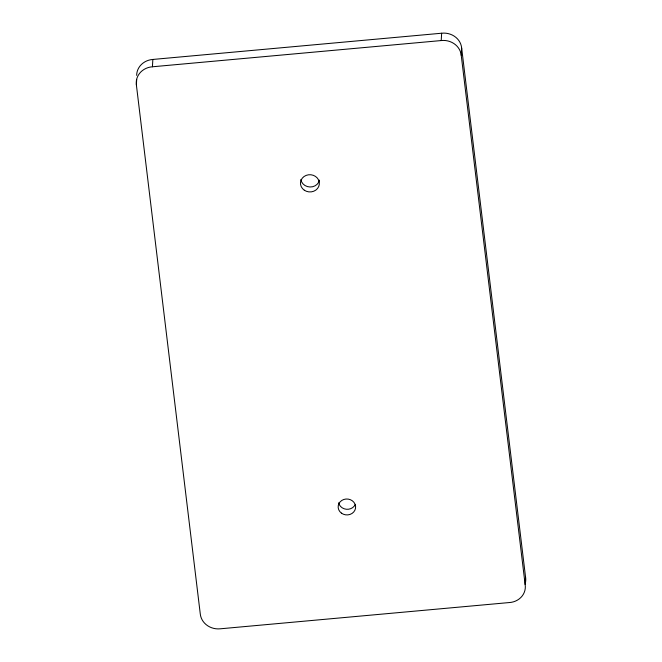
<?xml version="1.0" encoding="UTF-8"?>
<svg xmlns="http://www.w3.org/2000/svg" width="662" height="662" viewBox="0 0 662 662"><rect width="100%" height="100%" fill="white"/><g stroke="black" fill="none" stroke-linecap="round" stroke-linejoin="round"><path stroke-width="0.99" d="M136.662 75.369A17.824 16.244 3.3 0 1 152.848 59.448L441.645 33.224A17.709 16.136 3.3 0 1 461.662 48.045L525.554 577.148L525.132 584.48A17.378 15.838 3.3 0 1 509.095 602.569L220.297 628.801A17.874 16.293 3.3 0 1 200.28 613.972L136.38 84.877L136.695 79.374M136.38 84.877A17.824 16.244 3.3 0 1 152.425 66.779L152.848 59.448M525.132 584.48L461.24 55.376A17.709 16.136 3.3 0 0 441.223 40.556L441.645 33.224M461.24 55.376L461.662 48.045M152.425 66.779L441.223 40.556M525.554 577.148A17.378 15.838 3.3 0 1 525.371 582.957M355.221 504.618A8.747 7.969 3.3 0 1 346.267 509.252A8.747 7.969 3.3 0 1 338.638 502.814M319.465 180.155A9.45 8.614 3.3 0 1 309.982 186.99A9.45 8.614 3.3 0 1 300.854 179.584M341.427 513.133A8.747 7.969 3.3 0 0 355.527 508.251A8.747 7.969 3.3 0 0 343.719 499.504A8.747 7.969 3.3 0 0 341.427 513.133M304.313 190.209A9.45 8.614 3.3 0 0 319.307 184.367A9.45 8.614 3.3 0 0 306.117 175.397A9.45 8.614 3.3 0 0 304.313 190.209"/></g></svg>
